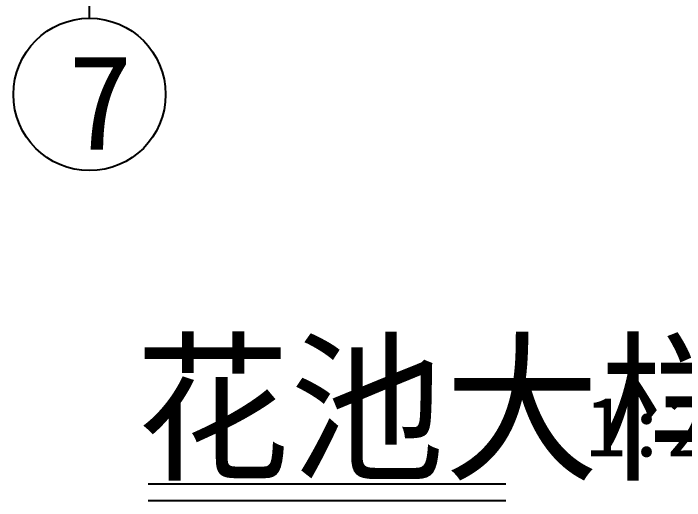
# Model space of a CAD drawing. Header units: metres. Extents: x 1826 to 6641, y 264 to 2401.
# Drawn here: x 1972 to 3101, y 264 to 1082 of the extents above; entities that cross this region are included whole.
import ezdxf

# ---------------------------------------------------------------- set-up
doc = ezdxf.new("R2010")
doc.units = ezdxf.units.M
for name, color, linetype in [('LM', 141, 'Continuous'), ('PUB_TEXT', 7, 'Continuous'), ('S_DOTE', 1, 'Continuous')]:
    doc.layers.add(name, color=color, linetype=linetype)

msp = doc.modelspace()

# ---------------------------------------------------------------- linework, layer by layer
at = {"layer": 'LM'}
for points in [[(2198.62, 291.64), (2800, 291.64)], [(2198.62, 263.65), (2800, 263.65)]]:
    msp.add_lwpolyline(points, dxfattribs=at)
msp.add_circle((2100, 945.83), 128, dxfattribs=at)
at = {"layer": 'S_DOTE'}
msp.add_line((2100, 1073.83), (2100, 2240), dxfattribs=at)

# ---------------------------------------------------------------- texts
at = {"layer": 'PUB_TEXT'}
for s, height, p in [('7', 160, (2063.76, 852.92)), ('花池大样', 200, (2177.16, 318.59)), ('1:20', 100, (2934.7, 337.69))]:
    msp.add_text(s, height=height, dxfattribs=at).set_placement(p)

doc.saveas('drawing.dxf')
